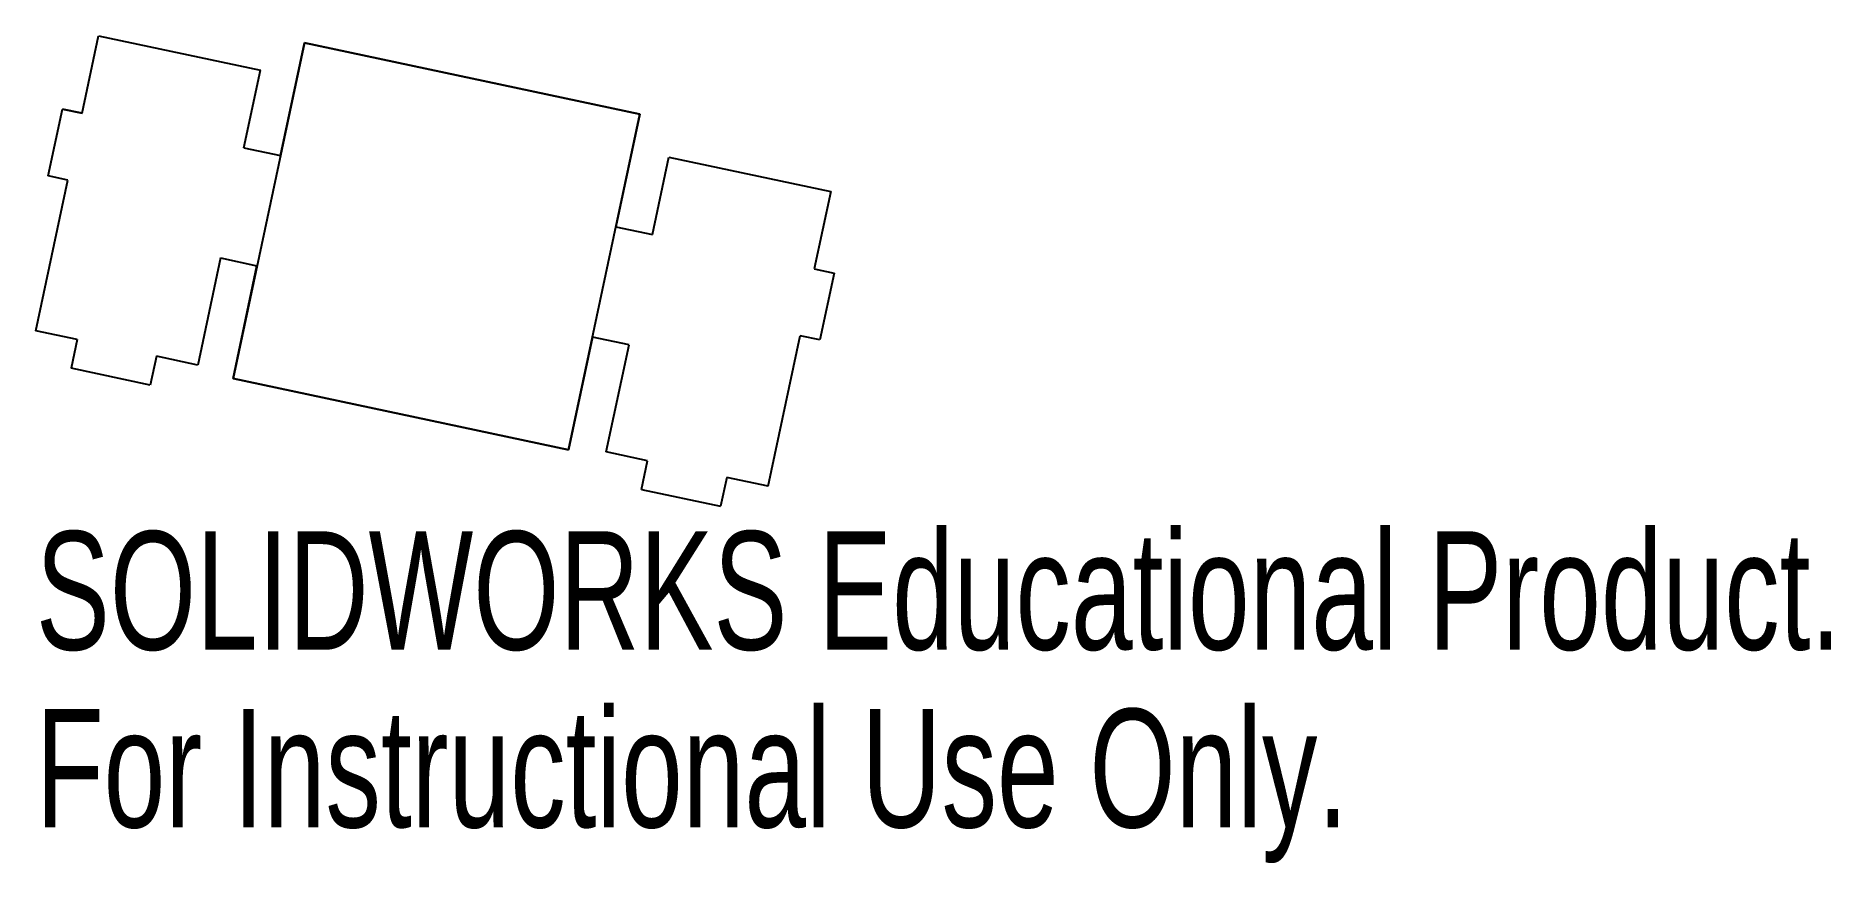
# Model space of a CAD drawing. Header units: millimetres. Extents: x -56.6 to 16.6, y -55.7 to -21.9.
import ezdxf

# ---------------------------------------------------------------- set-up
doc = ezdxf.new("R2010")
doc.units = ezdxf.units.MM
doc.styles.add('SLDTEXTSTYLE0', font='TXT', dxfattribs={"width": 0.7})

msp = doc.modelspace()

# ---------------------------------------------------------------- linework, layer by layer
at = {"color": 7, "linetype": 'Continuous'}
for p, q in [((-54.76, -25.107), (-54.089, -21.947)), ((-54.089, -21.947), (-47.486, -23.351)), ((-46.666, -26.827), (-45.689, -22.23)), ((-45.689, -22.23), (-31.995, -25.141)), ((-48.158, -26.51), (-47.486, -23.351)), ((-56.146, -27.659), (-55.567, -24.935)), ((-55.567, -24.935), (-54.76, -25.107)), ((-54.76, -25.107), (-55.567, -24.935)), ((-31.995, -25.141), (-32.972, -29.738)), ((-48.158, -26.51), (-46.666, -26.827)), ((-31.481, -30.055), (-30.809, -26.895)), ((-30.809, -26.895), (-24.206, -28.299)), ((-56.646, -33.978), (-55.339, -27.831)), ((-55.339, -27.831), (-56.146, -27.659)), ((-24.206, -28.299), (-24.878, -31.458)), ((-32.972, -29.738), (-31.481, -30.055)), ((-49.114, -31.009), (-50.044, -35.382)), ((-49.114, -31.009), (-47.623, -31.327)), ((-48.6, -35.924), (-47.623, -31.327)), ((-24.878, -31.458), (-24.071, -31.63)), ((-24.071, -31.63), (-24.65, -34.354)), ((-54.959, -34.337), (-56.646, -33.978)), ((-54.959, -34.337), (-55.208, -35.511)), ((-33.929, -34.237), (-34.906, -38.835)), ((-32.437, -34.554), (-33.929, -34.237)), ((-26.764, -40.33), (-25.457, -34.182)), ((-24.65, -34.354), (-25.457, -34.182)), ((-51.731, -35.023), (-51.981, -36.197)), ((-50.044, -35.382), (-51.731, -35.023)), ((-33.366, -38.927), (-32.437, -34.554)), ((-51.981, -36.197), (-55.208, -35.511)), ((-34.906, -38.835), (-48.6, -35.924)), ((-31.679, -39.285), (-33.366, -38.927)), ((-31.928, -40.459), (-31.679, -39.285)), ((-28.451, -39.971), (-28.701, -41.145)), ((-26.764, -40.33), (-28.451, -39.971)), ((-31.928, -40.459), (-28.701, -41.145))]:
    msp.add_line(p, q, dxfattribs=at)
at = {"color": 7, "linetype": 'Continuous', "lineweight": 25}
for p, q in [((-45.689, -22.23), (-48.6, -35.924)), ((-31.995, -25.141), (-45.689, -22.23)), ((-34.906, -38.835), (-31.995, -25.141)), ((-48.6, -35.924), (-34.906, -38.835))]:
    msp.add_line(p, q, dxfattribs=at)

# ---------------------------------------------------------------- texts
at = {"color": 7, "linetype": 'Continuous', "char_height": 4.83362, "attachment_point": 1, "style": 'SLDTEXTSTYLE0'}
for s, insert in [('SOLIDWORKS Educational Product.', (-56.646, -42.165)), ('For Instructional Use Only.', (-56.646, -49.415))]:
    msp.add_mtext(s, dxfattribs=dict(at, insert=insert))

doc.saveas('drawing.dxf')
